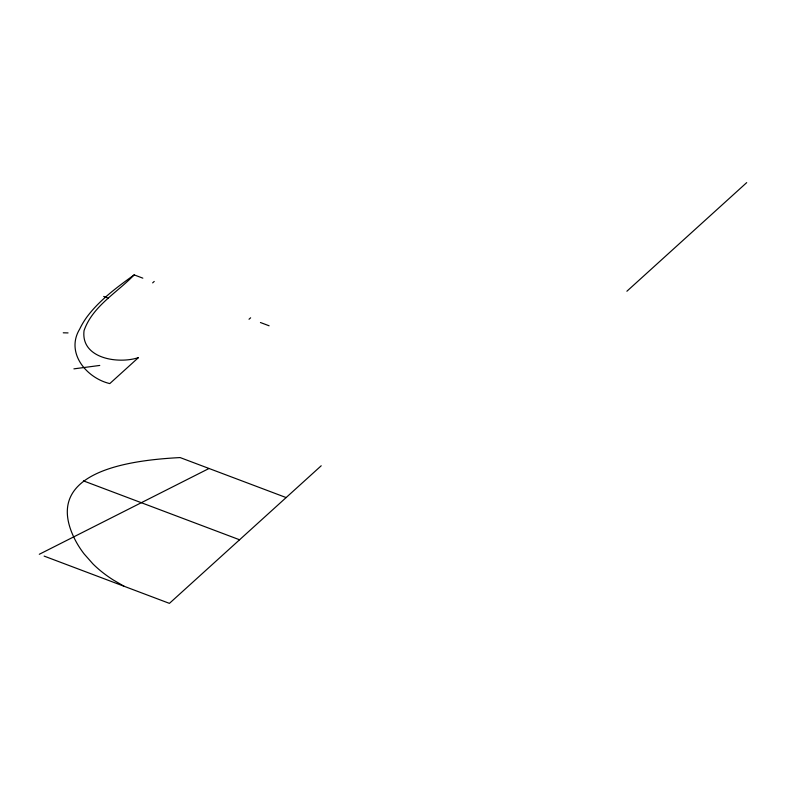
<?xml version="1.0" encoding="UTF-8"?>
<svg xmlns="http://www.w3.org/2000/svg" width="786" height="786" viewBox="0 0 786 786"><rect width="100%" height="100%" fill="white"/><g stroke="black" fill="none" stroke-linecap="round" stroke-linejoin="round"><path stroke-width="1.18" d="M134.16 274.884C116.996 292.775 92.522 306.176 84.043 330.651C80.604 358.622 118.322 364.282 138.424 357.63L109.794 383.588C86.411 378.056 65.356 352.668 79.681 329.118A161.258 95.244 -1.2 0 1 86.981 316.896C99.694 299.879 117.114 287.214 134.16 274.884L142.836 278.156M152.641 282.881L154.233 281.437M249.024 319.244L250.626 317.799M321.209 465.774L169.422 603.373L44.124 556.095M626.884 291.242L746.7 182.627M286.133 497.567L180.112 457.57C135.762 459.938 41.275 469.399 74.1 537.801A197.207 116.475 -1.2 0 0 84.21 554.022L92.895 563.857A164.186 96.963 -1.2 0 0 113.263 579.96L124.119 586.277M39.3 554.277L209.027 468.485M73.904 368.86L99.763 365.441M63.253 332.802L68.048 332.92M260.431 322.515L269.107 325.787M83.434 480.865L239.573 539.776M103.693 296.43L108.321 298.228"/></g></svg>
